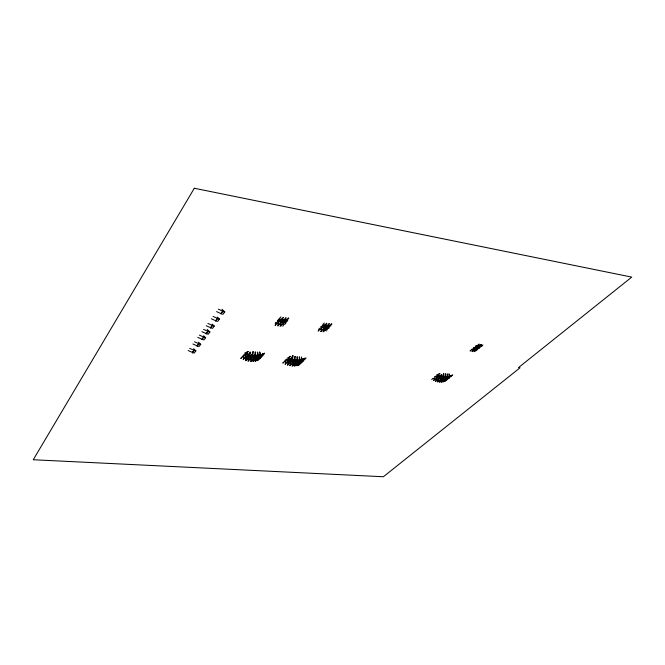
<?xml version="1.0" encoding="UTF-8"?>
<svg xmlns="http://www.w3.org/2000/svg" width="665" height="665" viewBox="0 0 665 665"><rect width="100%" height="100%" fill="white"/><g stroke="black" fill="none" stroke-linecap="round" stroke-linejoin="round"><path stroke-width="1" d="M283.14 317.363L282.384 318.577L279.948 319.408L279.317 318.593L280.971 316.856M246.416 356.955L246.15 359.856L245.501 360.38M480.945 346.656L478.019 347.837L478.11 348.377L479.831 347.579M480.953 344.495L480.113 345.509L477.819 346.374L477.52 345.8L479.265 344.179M441.959 374.486L440.255 375.866L440.621 376.606L443.414 375.6L443.613 373.506M287.313 364.952L288.012 364.445L287.613 362.932L286.208 363.048L285.335 364.245M433.372 380.447L434.137 379.89L434.062 378.393L432.749 378.393L431.76 379.607M326.906 323.406L325.243 325.135L325.775 325.792L328.178 324.811L328.917 323.589M243.44 359.657L244.23 358.418L245.659 358.294L246.166 358.967M295.027 356.407L294.121 359.241L291.844 359.815L291.278 358.992L292.758 357.762L293.032 355.692M288.169 361.195L288.552 363.414L289.973 363.115L290.115 360.638M288.036 362.616L288.502 362.383L288.086 360.006M244.695 353.797L246.067 353.356L246.773 351.876M284.994 364.129L285.651 363.514L285.277 361.843L283.889 361.851L283.049 363.198M254.512 356.972L255.925 356.207L256.382 356.897L253.481 358.161L252.916 357.512L254.512 356.972L254.213 355.143M319 329.308L318.153 330.954M251.453 356.29L250.979 355.368L247.962 356.257L248.544 357.147L250.057 356.93L251.453 356.29L251.653 354.586M253.024 351.594L252.077 354.495L249.782 355.085L249.159 354.237L250.73 352.6M255.393 358.435L256.116 360.031L255.219 361.178M248.028 357.396L247.388 356.498L245.925 356.748L246.64 358.801L248.078 358.485L248.211 355.941M478.958 344.187L478.102 345.143L475.758 345.858M331.91 323.996L330.339 325.642L330.763 326.025M241.079 358.493L241.827 357.188L243.232 357.188L243.698 358.901L243.099 359.449M296.307 361.635L297.721 360.896L298.103 361.56L295.227 362.791L294.736 362.167L296.307 361.635L295.958 359.856M441.66 374.42L440.795 375.368L438.576 375.742L438.21 374.894L439.947 373.522M326.257 331.054L326.008 329.923L324.587 330.447L323.83 331.619M246.665 357.795L246.549 360.039L245.95 360.696L245.809 358.668M296.823 363.032L297.554 364.595L296.873 365.758L299.524 364.096L298.444 365.11M291.012 360.255L290.622 359.25L287.646 359.915L288.144 360.896L289.616 360.796L291.012 360.255L291.395 358.684M290.572 356.382L288.934 357.911L289.483 358.851L291.736 358.435L292.401 355.733M292.933 355.717L291.736 358.435M287.629 361.112L287.072 360.122L285.634 360.255L286.191 362.458L287.604 362.25L287.962 359.773M262.708 353.863L262.683 353.439M248.328 351.544L246.715 353.123L247.322 354.096L249.583 353.655L250.107 351.818M260.589 354.32L259.749 352.026M250.364 352.525L249.583 353.655M439.64 373.447L437.595 374.711M302.276 359.058L302.284 358.626M258.211 354.487L257.654 352.159M304.254 358.659L304.254 358.186M255.526 354.295L255.294 351.985M257.222 360.58L258.211 359.532L255.543 361.211M297.471 359.05L297.205 356.789M290.206 356.299L288.253 357.712M243.681 354.985L246.482 354.487L247.189 353.015M299.998 359.283L299.441 356.955M324.354 323.065L322.774 324.412L323.323 325.193L325.75 324.387L326.532 323.173M247.937 351.461L247.139 352.533L244.936 352.832M475.284 346.573L476.805 345.991L476.863 346.798L473.896 347.67M449.756 375.916L448.917 373.813L449.457 376.024L446.714 377.587L446.431 377.205L447.811 376.224M447.919 376.099L447.304 373.963M445.808 375.966L445.442 373.838M441.319 382.092L442.225 381.602L442.267 380.729L439.74 382.101M443.813 375.55L443.688 373.464M243.182 355.176L243.191 356.432L242.226 356.515M193.64 348.759L195.876 350.862L194.288 353.007L192.385 352.791L193.914 350.214L189.716 348.385M198.478 342.192L200.73 344.32L199.118 346.498L197.139 345.842L198.752 343.655L194.521 341.802M203.623 335.783L205.651 337.687L203.997 339.915L202.002 339.25L203.648 337.014L199.392 335.127M207.156 329.416L209.882 331.976L208.203 334.246L206.2 333.564L207.871 331.295L203.581 329.391M212.202 324.129L214.271 326.066L212.559 328.369L210.539 327.679L212.243 325.368L207.921 323.439M217.372 317.114L219.45 319.075L217.713 321.419L215.676 320.721L217.413 318.369L213.049 316.407M221.969 309.258L224.778 311.893L222.999 314.287L220.946 313.572L222.717 311.17L218.328 309.183M192.385 352.791L193.914 350.214M197.189 346.282L198.752 343.655M202.06 339.682L203.648 337.014M206.258 334.005L207.871 331.295M210.606 328.119L212.243 325.368M215.743 321.162L217.413 318.369M221.013 314.021L222.717 311.17M443.073 381.801L444.129 380.596L441.627 382.084M241.312 357.679L240.763 358.335M277.513 325.875L278.278 325.243L277.829 323.697L276.324 323.963L275.376 325.368M278.203 325.825L278.876 324.553L280.364 324.163L280.854 324.686L280.314 326.099A0.964 0.441 -82.4 0 1 280.165 326.232L279.965 326.108M255.402 354.503L254.13 355.584L254.737 356.191L257.53 354.644L257.355 352.226M280.954 326.066L281.644 324.844L283.099 324.312L283.548 324.719L282.982 326.05A0.964 0.507 89.6 0 1 282.825 326.174L282.75 326.191M258.087 354.686L256.823 355.817L257.397 356.274L260.073 354.636A0.931 0.474 88.6 0 0 260.19 354.428L259.633 352.109M260.472 354.52L259.225 355.692L260.805 355.517L262.351 354.204A0.923 0.524 80.6 0 0 262.459 354.004L262.484 353.614M262.6 354.063L261.37 355.276L264.346 353.506A0.923 0.557 72.3 0 0 264.454 353.306L264.479 353.082M482.906 344.969L479.997 346.615L479.748 346.174L481.443 344.512M282.874 362.857L283.348 362.325M320.522 331.411L321.336 330.838L320.996 329.35L319.524 329.599L318.502 330.987M321.22 331.403L321.96 330.173L323.414 329.79L323.847 330.297L323.223 331.669A0.939 0.466 -82.4 0 1 323.065 331.785L322.874 331.71M297.346 359.25L296.033 360.305L296.582 360.887L299.3 359.474A0.906 0.432 -83.4 0 0 299.433 359.275L299.159 357.022M299.898 359.416L298.602 360.521L299.109 360.962L301.777 359.366A0.906 0.49 88.3 0 0 301.902 359.166L301.32 356.897M294.404 365.991L295.218 365.467L294.911 364.478L292.534 366.049M302.159 359.25L300.879 360.388L302.359 360.214L303.93 358.934A0.906 0.54 80 0 0 304.046 358.743L304.055 358.319M304.163 358.801L302.907 359.973L305.8 358.244A0.906 0.574 71.4 0 0 305.908 358.053L305.908 357.679M303.456 360.804L301.536 361.694L304.321 359.865M263.465 354.536L264.221 353.805M451.07 375.733L451.252 375.218M260.323 358.244L261.644 356.723M442.175 379.765L442.142 378.959L440.779 379.382L440.587 380.247L440.87 380.746L442.217 380.28L442.175 379.765L442.94 381.17M304.869 359.241L305.634 358.535M470.737 350.339L470.172 350.829A0.856 0.424 -68.1 0 1 470.005 350.937L469.964 350.945M473.355 348.053L472.981 349.1L471.543 349.333M470.504 350.871L471.427 349.748L472.798 349.524L473.073 350.056L472.225 351.328A0.856 0.49 -74.8 0 1 472.05 351.436L471.834 351.328M443.696 375.683L442.3 376.59L442.649 377.213L445.467 376.016L445.375 373.888M472.532 351.328L473.472 350.247L474.818 349.898L474.195 351.544A0.856 0.549 -82.3 0 1 474.02 351.652L473.804 351.61M445.691 376.091L444.303 377.03L444.627 377.545L447.437 376.149L447.071 374.021M474.685 351.502L476.938 349.99M449.648 376.041L448.509 377.329L451.252 375.609M452.765 374.869L449.914 376.656L450.729 376.058M451.46 375.966L452.242 375.326M302.957 361.361L301.993 362.458M449.274 377.845L448.152 378.826M447.304 379.516L444.594 381.269M296.898 362.492L297.604 363.988L298.045 363.655L296.923 361.752M301.178 363.231L298.834 365.068M259.932 358.643L257.629 360.538M481.709 346.207L482.599 345.601M251.021 359.316L251.478 359.025L250.88 358.31L252.343 357.82L252.966 358.46L252.999 359.366L251.578 359.898L250.763 357.762M450.862 376.44L448.36 378.385L449.582 377.62M292.775 363.913L293.24 363.63L292.716 362.94L294.163 362.467L294.711 363.082L294.678 363.963L293.265 364.478L292.484 362.4M477.537 349.582L477.952 348.693L479.299 348.169M297.629 363.248L298.984 362.525L299.441 362.866L299.333 363.556L297.604 363.988M275.027 325.368L275.717 324.645L275.26 322.932M287.438 320.996L285.867 321.793L286.224 322.317M276.341 322.267L275.834 322.517L276.308 323.473L277.82 323.198L277.396 320.937M436.556 379.1L437.03 378.884L436.714 378.036L438.11 377.82L438.476 378.601L438.252 379.54L436.872 379.815L436.514 377.778M253.606 358.651L255.036 358.036L255.618 359.333L254.221 359.989L253.706 359.532L254.155 359.216L253.116 357.097M327.346 329.84L326.582 329.458L327.072 329.142L326.731 328.444L328.194 327.87L328.585 328.485M295.31 363.273L296.715 362.674L297.164 363.921L295.784 364.561L294.803 361.752M295.784 361.428L292.883 362.45L292.367 361.702L295.385 360.646L295.784 361.428L295.684 359.682M250.348 361.428L251.079 360.879L250.605 359.665L249.184 360.031L248.303 361.203M277.746 320.148L278.968 319.84L278.718 319.092M248.394 357.67L249.874 357.313L250.555 359.075L249.117 359.499L248.544 358.792L249.001 358.526L248.353 356.157M246.698 359.366L248.128 359.125L248.635 359.699L247.937 361.103M287.962 361.428L289.416 361.186L289.99 362.059M284.304 361.195L285.277 361.112L285.086 360.206M286.956 358.144L288.278 358.136L288.635 359.233L285.825 359.707M436.265 375.093L437.553 375.093L437.745 376.082L434.935 376.49M193.964 350.646L195.876 350.862M198.81 344.096L200.73 344.32M203.706 337.454L205.651 337.687M207.929 331.735L209.882 331.976M212.31 325.817L214.271 326.066M217.48 318.809L219.45 319.075M222.783 311.619L224.778 311.893M188.145 350.538L192.326 352.359M192.917 343.996L197.139 345.842M197.754 337.371L202.002 339.25M201.919 331.66L206.2 333.564M206.233 325.759L210.539 327.679M211.329 318.768L215.676 320.721M216.566 311.594L220.946 313.572M256.116 360.031L254.363 360.422L253.357 361.494M297.554 364.595L294.786 365.983M443.306 381.801L445.891 380.322L444.852 381.161M287.779 320.281L287.272 319.89L288.801 318.07M437.653 381.901L440.13 380.555L440.155 381.594L439.257 382.051M437.346 381.793L438.193 381.294L438.135 380.097L436.822 380.305L435.658 381.386M291.96 365.991L292.716 365.434L292.351 364.254L290.962 364.611L290.007 365.775M297.072 363.181L297.978 364.686M255.668 358.585L256.574 360.131M328.843 327.496L329.125 327.995M250.963 361.527L253.29 359.898L253.714 360.929L252.924 361.428M320.746 326.673L321.037 328.859L319.541 329.125L319.134 328.202M440.43 379.723L441.02 381.186M246.067 353.356L246.482 354.487M331.461 323.697L330.763 324.919L328.427 326.091L327.936 325.576L329.524 323.705M286.291 317.878L284.736 319.807L285.302 320.339L287.662 319.142L288.352 317.97M287.662 365.151L288.577 363.971L289.982 363.738L290.381 365.085L289.641 365.575M250.339 358.053L250.605 359.665M285.651 317.754L284.936 319.017L282.517 320.023L281.91 319.341L283.523 317.463M435.342 381.17L436.174 380.729L436.099 379.374L434.777 379.474L433.638 380.538M297.122 356.847L297.006 359.208L294.229 360.497L293.664 359.79L295.16 358.468L295.127 356.365M255.21 352.043L255.011 354.503L252.276 355.792L251.644 355.06L253.107 353.697L253.124 351.552M247.131 354.611L245.526 355.193L246.083 356.207L248.951 355.534L248.502 354.503L247.131 354.611M252.085 356.265L250.447 357.03L251.029 357.803L253.939 356.748L253.473 355.941L252.085 356.265M475.084 348.851L475.026 349.532L473.605 349.865L473.763 348.061L475.192 347.787L475.084 348.851M446.04 379.516L444.569 380.272L446.124 378.967L446.04 379.516M477.054 349.075L476.98 349.682L475.583 350.123L475.799 348.518L477.196 348.128L477.054 349.075M291.627 360.297L289.99 360.954L290.505 361.818L293.406 360.987L292.999 360.089L291.627 360.297M257.197 356.706L255.593 357.687L256.125 358.194L258.959 356.698L258.544 356.141L257.197 356.706M259.533 356.423L257.97 357.512L258.444 357.886L261.195 356.182L260.83 355.742L259.533 356.423M279.732 319.84L277.953 320.613L278.435 321.536L281.544 320.513L281.187 319.557L279.732 319.84M298.876 361.378L297.28 362.334L297.737 362.816L300.547 361.361L300.198 360.821L298.876 361.378M282.301 320.447L280.539 321.328L280.996 322.118L284.08 320.871L283.739 320.04L282.301 320.447M323.09 325.617L321.32 326.365L321.727 327.255L324.811 326.266L324.528 325.343L323.09 325.617M285.077 320.746L283.348 321.752L283.764 322.4L286.781 320.904L286.482 320.206L285.077 320.746M261.603 355.866L260.098 357.055L260.497 357.305L263.149 355.401L261.603 355.866M301.087 361.095L299.533 362.151L299.932 362.508L302.658 360.846L302.359 360.43L301.087 361.095M325.542 326.199L323.788 327.055L324.171 327.812L327.222 326.606L326.956 325.8L325.542 326.199M447.595 378.984C444.669 381.76 447.778 377.72 447.595 378.984M438.285 376.191L436.647 376.681L436.955 377.562L439.806 376.997L439.598 376.099L438.285 376.191M328.178 326.482L326.465 327.454L326.798 328.086L329.774 326.631L329.549 325.95L328.178 326.482M440.33 377.038L438.684 377.612L439 378.385L441.851 377.654L441.643 376.856L440.33 377.038M442.358 377.62L440.72 378.285L441.02 378.95L443.846 378.036L443.655 377.338L442.358 377.62M444.328 377.936L442.707 378.693L442.981 379.241L445.766 378.136L445.6 377.545L444.328 377.936M446.406 377.961L444.827 378.817L445.051 379.241L447.761 377.928L447.636 377.454L446.406 377.961M477.512 346.731L475.799 347.496L475.94 348.161L478.858 347.088L478.825 346.382L477.512 346.731M194.321 188.253L33.25 459.748L383.381 476.747L520.038 367.787L518.509 367.595L631.75 277.106L194.321 188.253M448.193 377.678L446.83 378.934L449.374 377.072L448.193 377.678M245.576 356.423L245.609 357.595L244.196 357.812L243.506 355.542L244.961 355.401L245.576 356.423M257.954 358.252L257.92 358.959L256.565 359.732L256.1 359.399L256.54 359.058L256.042 358.643L257.43 357.895L257.954 358.252M260.023 357.704L259.94 358.327L258.236 358.984L258.668 358.618L258.244 358.327L260.023 357.704M292.367 362.716L292.342 363.688L290.921 364.096L290.414 363.406L290.871 363.156L290.339 362.325L291.794 361.976L292.367 362.716M280.497 322.583L280.389 323.722L278.868 324.104L278.419 321.985L279.965 321.669L280.497 322.583M283.016 322.874L282.899 323.922L281.395 324.429L280.971 322.533L282.509 322.093L283.016 322.874M285.692 322.824L285.543 323.78L284.071 324.42L283.731 322.783L285.227 322.184L285.692 322.824M301.386 362.317L299.624 363.572L299.707 362.94L301.386 362.317M323.664 328.261L323.489 329.366L321.985 329.74L321.677 327.695L323.207 327.38L323.664 328.261M326.058 328.543L325.867 329.557L324.379 330.048L324.113 328.219L325.617 327.787L326.058 328.543M436.431 377.753L436.215 378.767L434.835 378.942L434.677 376.972L436.074 376.864L436.431 377.753M440.496 379.191L440.263 380.048L438.892 380.413L438.759 378.842L440.147 378.526L440.496 379.191M444.544 379.532L442.948 380.796L442.948 379.665L444.27 379.125L444.544 379.532"/></g></svg>
